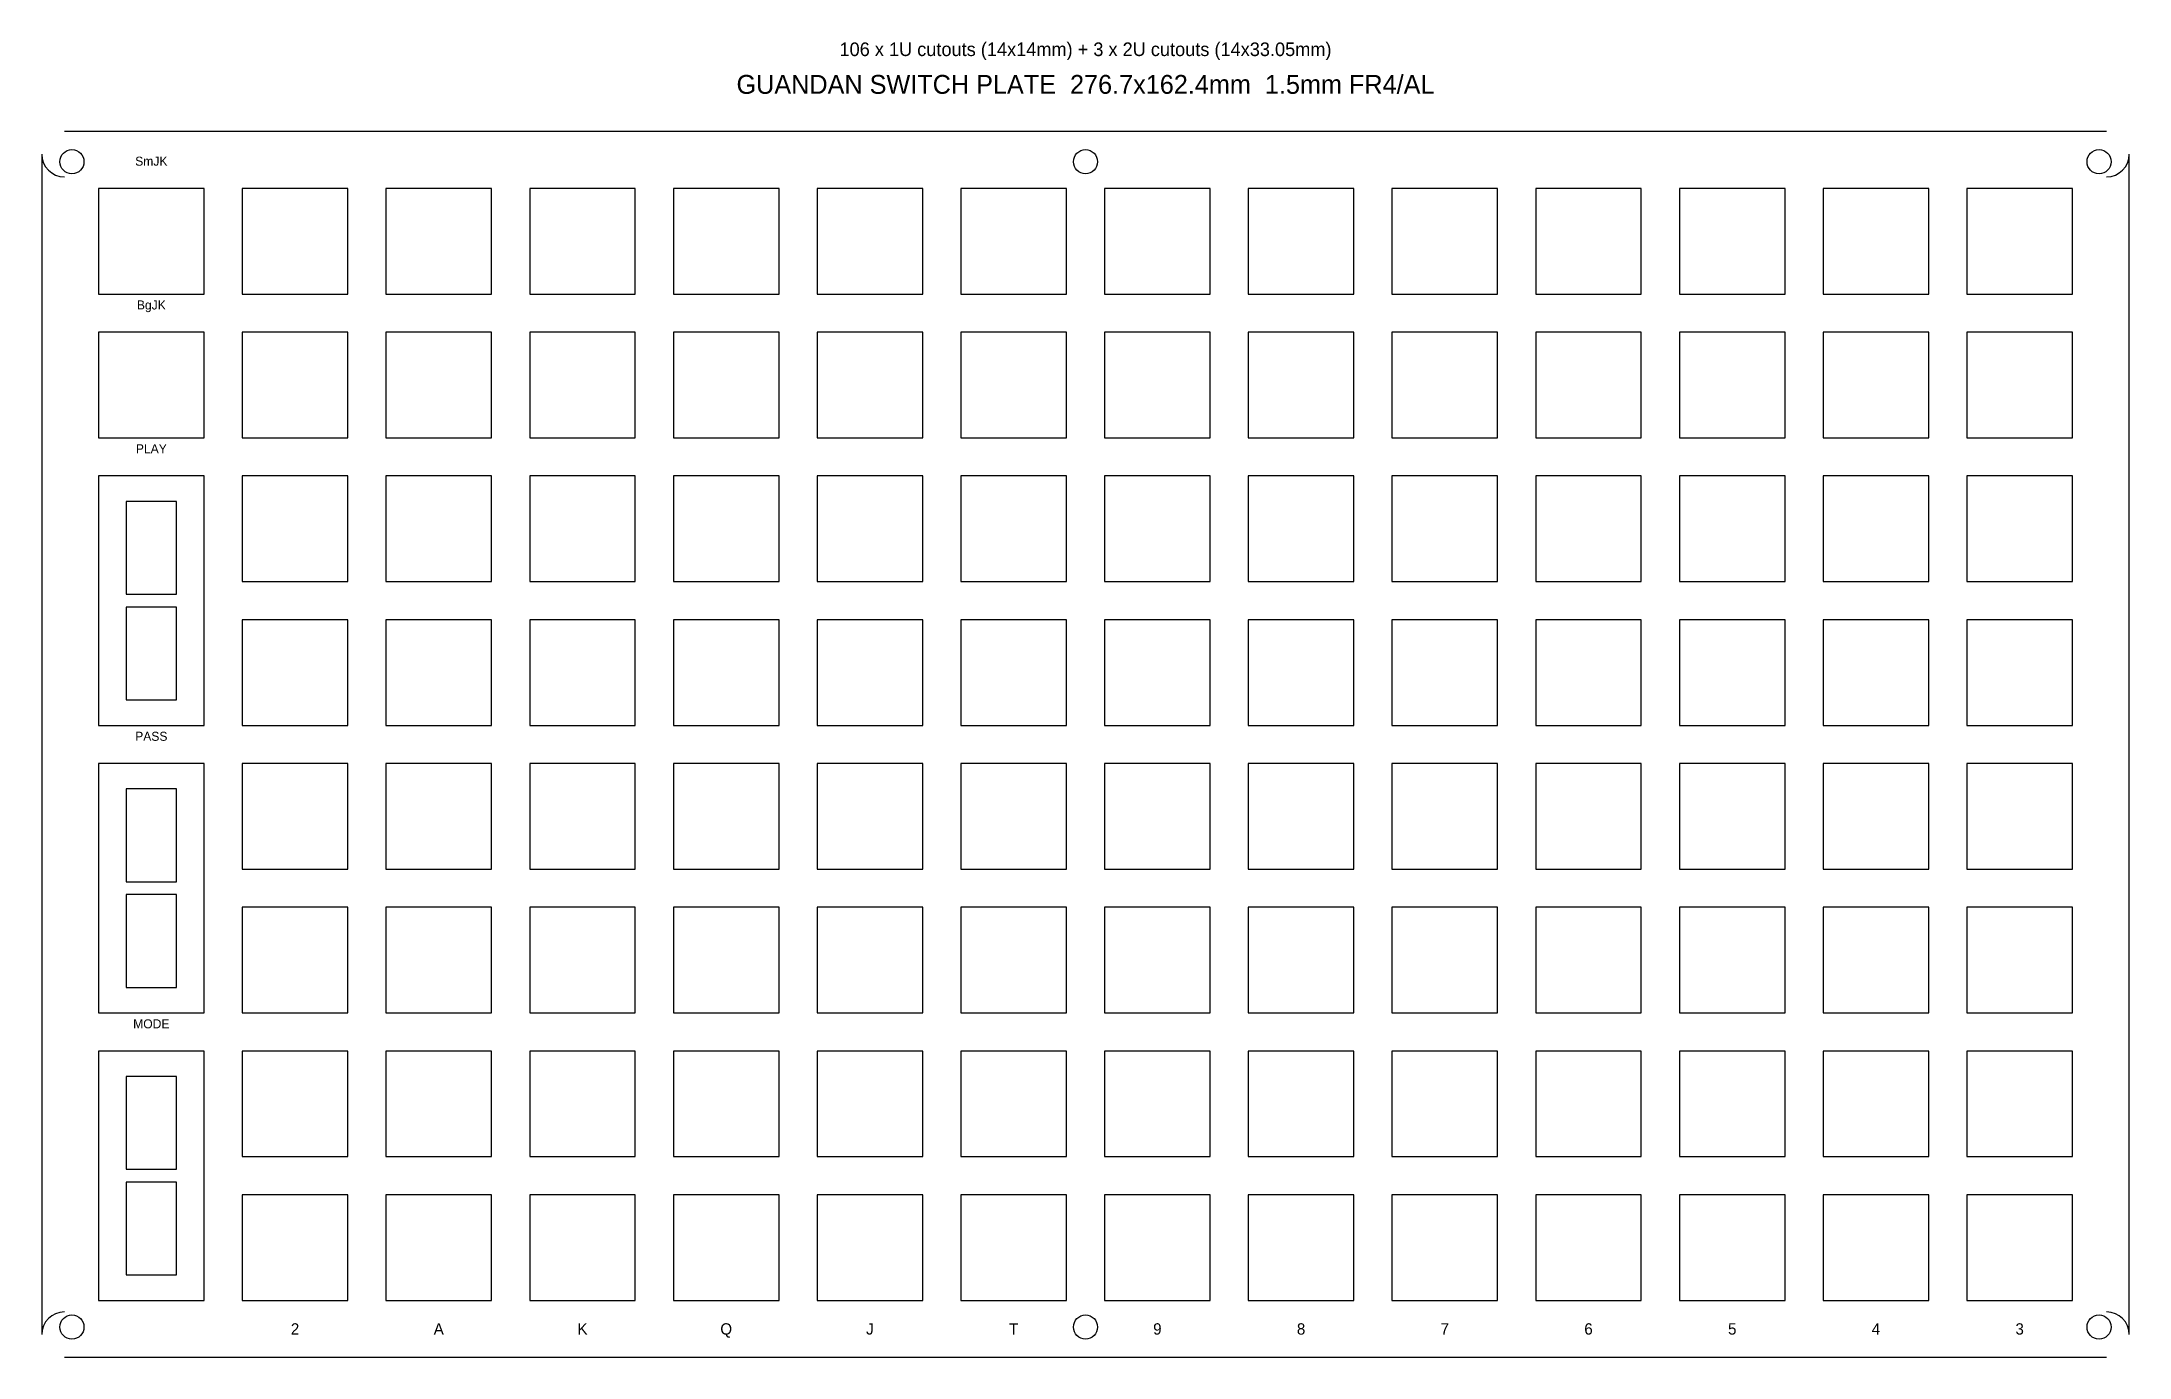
# Model space of a CAD drawing. Header units: millimetres. Extents: x 0 to 277, y 0 to 174.
import ezdxf
from ezdxf.enums import TextEntityAlignment as Align

# ---------------------------------------------------------------- set-up
doc = ezdxf.new("R2010")
doc.units = ezdxf.units.MM
doc.layers.add('Cmts_User', color=5, linetype='CONTINUOUS')
doc.layers.add('Edge_Cuts', color=7, linetype='CONTINUOUS')

msp = doc.modelspace()

# ---------------------------------------------------------------- linework, layer by layer
at = {"layer": 'Edge_Cuts'}
for p, q in [((273.7, 162.4), (3, 162.4)), ((0, 159.4), (0, 3)), ((276.7, 3), (276.7, 159.4)), ((21.525, 154.875), (7.525, 154.875)), ((7.525, 154.875), (7.525, 140.875)), ((21.525, 140.875), (21.525, 154.875)), ((40.575, 154.875), (26.575, 154.875)), ((26.575, 154.875), (26.575, 140.875)), ((40.575, 140.875), (40.575, 154.875)), ((59.625, 154.875), (45.625, 154.875)), ((45.625, 154.875), (45.625, 140.875)), ((59.625, 140.875), (59.625, 154.875)), ((78.675, 154.875), (64.675, 154.875)), ((64.675, 154.875), (64.675, 140.875)), ((78.675, 140.875), (78.675, 154.875)), ((97.725, 154.875), (83.725, 154.875)), ((83.725, 154.875), (83.725, 140.875)), ((97.725, 140.875), (97.725, 154.875)), ((116.775, 154.875), (102.775, 154.875)), ((102.775, 154.875), (102.775, 140.875)), ((116.775, 140.875), (116.775, 154.875)), ((135.825, 154.875), (121.825, 154.875)), ((121.825, 154.875), (121.825, 140.875)), ((135.825, 140.875), (135.825, 154.875)), ((154.875, 154.875), (140.875, 154.875)), ((140.875, 154.875), (140.875, 140.875)), ((154.875, 140.875), (154.875, 154.875)), ((173.925, 154.875), (159.925, 154.875)), ((159.925, 154.875), (159.925, 140.875)), ((173.925, 140.875), (173.925, 154.875)), ((192.975, 154.875), (178.975, 154.875)), ((178.975, 154.875), (178.975, 140.875)), ((192.975, 140.875), (192.975, 154.875)), ((212.025, 154.875), (198.025, 154.875)), ((198.025, 154.875), (198.025, 140.875)), ((212.025, 140.875), (212.025, 154.875)), ((231.075, 154.875), (217.075, 154.875)), ((217.075, 154.875), (217.075, 140.875)), ((231.075, 140.875), (231.075, 154.875)), ((250.125, 154.875), (236.125, 154.875)), ((236.125, 154.875), (236.125, 140.875)), ((250.125, 140.875), (250.125, 154.875)), ((269.175, 154.875), (255.175, 154.875)), ((255.175, 154.875), (255.175, 140.875)), ((269.175, 140.875), (269.175, 154.875)), ((7.525, 140.875), (21.525, 140.875)), ((26.575, 140.875), (40.575, 140.875)), ((45.625, 140.875), (59.625, 140.875)), ((64.675, 140.875), (78.675, 140.875)), ((83.725, 140.875), (97.725, 140.875)), ((102.775, 140.875), (116.775, 140.875)), ((121.825, 140.875), (135.825, 140.875)), ((140.875, 140.875), (154.875, 140.875)), ((159.925, 140.875), (173.925, 140.875)), ((178.975, 140.875), (192.975, 140.875)), ((198.025, 140.875), (212.025, 140.875)), ((217.075, 140.875), (231.075, 140.875)), ((236.125, 140.875), (250.125, 140.875)), ((255.175, 140.875), (269.175, 140.875)), ((21.525, 135.825), (7.525, 135.825)), ((7.525, 135.825), (7.525, 121.825)), ((21.525, 121.825), (21.525, 135.825)), ((40.575, 135.825), (26.575, 135.825)), ((26.575, 135.825), (26.575, 121.825)), ((40.575, 121.825), (40.575, 135.825)), ((59.625, 135.825), (45.625, 135.825)), ((45.625, 135.825), (45.625, 121.825)), ((59.625, 121.825), (59.625, 135.825)), ((78.675, 135.825), (64.675, 135.825)), ((64.675, 135.825), (64.675, 121.825)), ((78.675, 121.825), (78.675, 135.825)), ((97.725, 135.825), (83.725, 135.825)), ((83.725, 135.825), (83.725, 121.825)), ((97.725, 121.825), (97.725, 135.825)), ((116.775, 135.825), (102.775, 135.825)), ((102.775, 135.825), (102.775, 121.825)), ((116.775, 121.825), (116.775, 135.825)), ((135.825, 135.825), (121.825, 135.825)), ((121.825, 135.825), (121.825, 121.825)), ((135.825, 121.825), (135.825, 135.825)), ((154.875, 135.825), (140.875, 135.825)), ((140.875, 135.825), (140.875, 121.825)), ((154.875, 121.825), (154.875, 135.825)), ((173.925, 135.825), (159.925, 135.825)), ((159.925, 135.825), (159.925, 121.825)), ((173.925, 121.825), (173.925, 135.825)), ((192.975, 135.825), (178.975, 135.825)), ((178.975, 135.825), (178.975, 121.825)), ((192.975, 121.825), (192.975, 135.825)), ((212.025, 135.825), (198.025, 135.825)), ((198.025, 135.825), (198.025, 121.825)), ((212.025, 121.825), (212.025, 135.825)), ((231.075, 135.825), (217.075, 135.825)), ((217.075, 135.825), (217.075, 121.825)), ((231.075, 121.825), (231.075, 135.825)), ((250.125, 135.825), (236.125, 135.825)), ((236.125, 135.825), (236.125, 121.825)), ((250.125, 121.825), (250.125, 135.825)), ((269.175, 135.825), (255.175, 135.825)), ((255.175, 135.825), (255.175, 121.825)), ((269.175, 121.825), (269.175, 135.825)), ((7.525, 121.825), (21.525, 121.825)), ((26.575, 121.825), (40.575, 121.825)), ((45.625, 121.825), (59.625, 121.825)), ((64.675, 121.825), (78.675, 121.825)), ((83.725, 121.825), (97.725, 121.825)), ((102.775, 121.825), (116.775, 121.825)), ((121.825, 121.825), (135.825, 121.825)), ((140.875, 121.825), (154.875, 121.825)), ((159.925, 121.825), (173.925, 121.825)), ((178.975, 121.825), (192.975, 121.825)), ((198.025, 121.825), (212.025, 121.825)), ((217.075, 121.825), (231.075, 121.825)), ((236.125, 121.825), (250.125, 121.825)), ((255.175, 121.825), (269.175, 121.825)), ((21.525, 116.775), (7.525, 116.775)), ((7.525, 116.775), (7.525, 83.725)), ((21.525, 83.725), (21.525, 116.775)), ((40.575, 116.775), (26.575, 116.775)), ((26.575, 116.775), (26.575, 102.775)), ((40.575, 102.775), (40.575, 116.775)), ((59.625, 116.775), (45.625, 116.775)), ((45.625, 116.775), (45.625, 102.775)), ((59.625, 102.775), (59.625, 116.775)), ((78.675, 116.775), (64.675, 116.775)), ((64.675, 116.775), (64.675, 102.775)), ((78.675, 102.775), (78.675, 116.775)), ((97.725, 116.775), (83.725, 116.775)), ((83.725, 116.775), (83.725, 102.775)), ((97.725, 102.775), (97.725, 116.775)), ((116.775, 116.775), (102.775, 116.775)), ((102.775, 116.775), (102.775, 102.775)), ((116.775, 102.775), (116.775, 116.775)), ((135.825, 116.775), (121.825, 116.775)), ((121.825, 116.775), (121.825, 102.775)), ((135.825, 102.775), (135.825, 116.775)), ((154.875, 116.775), (140.875, 116.775)), ((140.875, 116.775), (140.875, 102.775)), ((154.875, 102.775), (154.875, 116.775)), ((173.925, 116.775), (159.925, 116.775)), ((159.925, 116.775), (159.925, 102.775)), ((173.925, 102.775), (173.925, 116.775)), ((192.975, 116.775), (178.975, 116.775)), ((178.975, 116.775), (178.975, 102.775)), ((192.975, 102.775), (192.975, 116.775)), ((212.025, 116.775), (198.025, 116.775)), ((198.025, 116.775), (198.025, 102.775)), ((212.025, 102.775), (212.025, 116.775)), ((231.075, 116.775), (217.075, 116.775)), ((217.075, 116.775), (217.075, 102.775)), ((231.075, 102.775), (231.075, 116.775)), ((250.125, 116.775), (236.125, 116.775)), ((236.125, 116.775), (236.125, 102.775)), ((250.125, 102.775), (250.125, 116.775)), ((269.175, 116.775), (255.175, 116.775)), ((255.175, 116.775), (255.175, 102.775)), ((269.175, 102.775), (269.175, 116.775)), ((17.85, 113.4), (11.2, 113.4)), ((11.2, 113.4), (11.2, 101.1)), ((17.85, 101.1), (17.85, 113.4)), ((26.575, 102.775), (40.575, 102.775)), ((45.625, 102.775), (59.625, 102.775)), ((64.675, 102.775), (78.675, 102.775)), ((83.725, 102.775), (97.725, 102.775)), ((102.775, 102.775), (116.775, 102.775)), ((121.825, 102.775), (135.825, 102.775)), ((140.875, 102.775), (154.875, 102.775)), ((159.925, 102.775), (173.925, 102.775)), ((178.975, 102.775), (192.975, 102.775)), ((198.025, 102.775), (212.025, 102.775)), ((217.075, 102.775), (231.075, 102.775)), ((236.125, 102.775), (250.125, 102.775)), ((255.175, 102.775), (269.175, 102.775)), ((11.2, 101.1), (17.85, 101.1)), ((17.85, 99.4), (11.2, 99.4)), ((11.2, 99.4), (11.2, 87.1)), ((17.85, 87.1), (17.85, 99.4)), ((40.575, 97.725), (26.575, 97.725)), ((26.575, 97.725), (26.575, 83.725)), ((40.575, 83.725), (40.575, 97.725)), ((59.625, 97.725), (45.625, 97.725)), ((45.625, 97.725), (45.625, 83.725)), ((59.625, 83.725), (59.625, 97.725)), ((78.675, 97.725), (64.675, 97.725)), ((64.675, 97.725), (64.675, 83.725)), ((78.675, 83.725), (78.675, 97.725)), ((97.725, 97.725), (83.725, 97.725)), ((83.725, 97.725), (83.725, 83.725)), ((97.725, 83.725), (97.725, 97.725)), ((116.775, 97.725), (102.775, 97.725)), ((102.775, 97.725), (102.775, 83.725)), ((116.775, 83.725), (116.775, 97.725)), ((135.825, 97.725), (121.825, 97.725)), ((121.825, 97.725), (121.825, 83.725)), ((135.825, 83.725), (135.825, 97.725)), ((154.875, 97.725), (140.875, 97.725)), ((140.875, 97.725), (140.875, 83.725)), ((154.875, 83.725), (154.875, 97.725)), ((173.925, 97.725), (159.925, 97.725)), ((159.925, 97.725), (159.925, 83.725)), ((173.925, 83.725), (173.925, 97.725)), ((192.975, 97.725), (178.975, 97.725)), ((178.975, 97.725), (178.975, 83.725)), ((192.975, 83.725), (192.975, 97.725)), ((212.025, 97.725), (198.025, 97.725)), ((198.025, 97.725), (198.025, 83.725)), ((212.025, 83.725), (212.025, 97.725)), ((231.075, 97.725), (217.075, 97.725)), ((217.075, 97.725), (217.075, 83.725)), ((231.075, 83.725), (231.075, 97.725)), ((250.125, 97.725), (236.125, 97.725)), ((236.125, 97.725), (236.125, 83.725)), ((250.125, 83.725), (250.125, 97.725)), ((269.175, 97.725), (255.175, 97.725)), ((255.175, 97.725), (255.175, 83.725)), ((269.175, 83.725), (269.175, 97.725)), ((11.2, 87.1), (17.85, 87.1)), ((7.525, 83.725), (21.525, 83.725)), ((26.575, 83.725), (40.575, 83.725)), ((45.625, 83.725), (59.625, 83.725)), ((64.675, 83.725), (78.675, 83.725)), ((83.725, 83.725), (97.725, 83.725)), ((102.775, 83.725), (116.775, 83.725)), ((121.825, 83.725), (135.825, 83.725)), ((140.875, 83.725), (154.875, 83.725)), ((159.925, 83.725), (173.925, 83.725)), ((178.975, 83.725), (192.975, 83.725)), ((198.025, 83.725), (212.025, 83.725)), ((217.075, 83.725), (231.075, 83.725)), ((236.125, 83.725), (250.125, 83.725)), ((255.175, 83.725), (269.175, 83.725)), ((21.525, 78.675), (7.525, 78.675)), ((7.525, 78.675), (7.525, 45.625)), ((21.525, 45.625), (21.525, 78.675)), ((40.575, 78.675), (26.575, 78.675)), ((26.575, 78.675), (26.575, 64.675)), ((40.575, 64.675), (40.575, 78.675)), ((59.625, 78.675), (45.625, 78.675)), ((45.625, 78.675), (45.625, 64.675)), ((59.625, 64.675), (59.625, 78.675)), ((78.675, 78.675), (64.675, 78.675)), ((64.675, 78.675), (64.675, 64.675)), ((78.675, 64.675), (78.675, 78.675)), ((97.725, 78.675), (83.725, 78.675)), ((83.725, 78.675), (83.725, 64.675)), ((97.725, 64.675), (97.725, 78.675)), ((116.775, 78.675), (102.775, 78.675)), ((102.775, 78.675), (102.775, 64.675)), ((116.775, 64.675), (116.775, 78.675)), ((135.825, 78.675), (121.825, 78.675)), ((121.825, 78.675), (121.825, 64.675)), ((135.825, 64.675), (135.825, 78.675)), ((154.875, 78.675), (140.875, 78.675)), ((140.875, 78.675), (140.875, 64.675)), ((154.875, 64.675), (154.875, 78.675)), ((173.925, 78.675), (159.925, 78.675)), ((159.925, 78.675), (159.925, 64.675)), ((173.925, 64.675), (173.925, 78.675)), ((192.975, 78.675), (178.975, 78.675)), ((178.975, 78.675), (178.975, 64.675)), ((192.975, 64.675), (192.975, 78.675)), ((212.025, 78.675), (198.025, 78.675)), ((198.025, 78.675), (198.025, 64.675)), ((212.025, 64.675), (212.025, 78.675)), ((231.075, 78.675), (217.075, 78.675)), ((217.075, 78.675), (217.075, 64.675)), ((231.075, 64.675), (231.075, 78.675)), ((250.125, 78.675), (236.125, 78.675)), ((236.125, 78.675), (236.125, 64.675)), ((250.125, 64.675), (250.125, 78.675)), ((269.175, 78.675), (255.175, 78.675)), ((255.175, 78.675), (255.175, 64.675)), ((269.175, 64.675), (269.175, 78.675)), ((17.85, 75.3), (11.2, 75.3)), ((11.2, 75.3), (11.2, 63)), ((17.85, 63), (17.85, 75.3)), ((26.575, 64.675), (40.575, 64.675)), ((45.625, 64.675), (59.625, 64.675)), ((64.675, 64.675), (78.675, 64.675)), ((83.725, 64.675), (97.725, 64.675)), ((102.775, 64.675), (116.775, 64.675)), ((121.825, 64.675), (135.825, 64.675)), ((140.875, 64.675), (154.875, 64.675)), ((159.925, 64.675), (173.925, 64.675)), ((178.975, 64.675), (192.975, 64.675)), ((198.025, 64.675), (212.025, 64.675)), ((217.075, 64.675), (231.075, 64.675)), ((236.125, 64.675), (250.125, 64.675)), ((255.175, 64.675), (269.175, 64.675)), ((11.2, 63), (17.85, 63)), ((17.85, 61.3), (11.2, 61.3)), ((11.2, 61.3), (11.2, 49)), ((17.85, 49), (17.85, 61.3)), ((40.575, 59.625), (26.575, 59.625)), ((26.575, 59.625), (26.575, 45.625)), ((40.575, 45.625), (40.575, 59.625)), ((59.625, 59.625), (45.625, 59.625)), ((45.625, 59.625), (45.625, 45.625)), ((59.625, 45.625), (59.625, 59.625)), ((78.675, 59.625), (64.675, 59.625)), ((64.675, 59.625), (64.675, 45.625)), ((78.675, 45.625), (78.675, 59.625)), ((97.725, 59.625), (83.725, 59.625)), ((83.725, 59.625), (83.725, 45.625)), ((97.725, 45.625), (97.725, 59.625)), ((116.775, 59.625), (102.775, 59.625)), ((102.775, 59.625), (102.775, 45.625)), ((116.775, 45.625), (116.775, 59.625)), ((135.825, 59.625), (121.825, 59.625)), ((121.825, 59.625), (121.825, 45.625)), ((135.825, 45.625), (135.825, 59.625)), ((154.875, 59.625), (140.875, 59.625)), ((140.875, 59.625), (140.875, 45.625)), ((154.875, 45.625), (154.875, 59.625)), ((173.925, 59.625), (159.925, 59.625)), ((159.925, 59.625), (159.925, 45.625)), ((173.925, 45.625), (173.925, 59.625)), ((192.975, 59.625), (178.975, 59.625)), ((178.975, 59.625), (178.975, 45.625)), ((192.975, 45.625), (192.975, 59.625)), ((212.025, 59.625), (198.025, 59.625)), ((198.025, 59.625), (198.025, 45.625)), ((212.025, 45.625), (212.025, 59.625)), ((231.075, 59.625), (217.075, 59.625)), ((217.075, 59.625), (217.075, 45.625)), ((231.075, 45.625), (231.075, 59.625)), ((250.125, 59.625), (236.125, 59.625)), ((236.125, 59.625), (236.125, 45.625)), ((250.125, 45.625), (250.125, 59.625)), ((269.175, 59.625), (255.175, 59.625)), ((255.175, 59.625), (255.175, 45.625)), ((269.175, 45.625), (269.175, 59.625)), ((11.2, 49), (17.85, 49)), ((7.525, 45.625), (21.525, 45.625)), ((26.575, 45.625), (40.575, 45.625)), ((45.625, 45.625), (59.625, 45.625)), ((64.675, 45.625), (78.675, 45.625)), ((83.725, 45.625), (97.725, 45.625)), ((102.775, 45.625), (116.775, 45.625)), ((121.825, 45.625), (135.825, 45.625)), ((140.875, 45.625), (154.875, 45.625)), ((159.925, 45.625), (173.925, 45.625)), ((178.975, 45.625), (192.975, 45.625)), ((198.025, 45.625), (212.025, 45.625)), ((217.075, 45.625), (231.075, 45.625)), ((236.125, 45.625), (250.125, 45.625)), ((255.175, 45.625), (269.175, 45.625)), ((21.525, 40.575), (7.525, 40.575)), ((7.525, 40.575), (7.525, 7.525)), ((21.525, 7.525), (21.525, 40.575)), ((40.575, 40.575), (26.575, 40.575)), ((26.575, 40.575), (26.575, 26.575)), ((40.575, 26.575), (40.575, 40.575)), ((59.625, 40.575), (45.625, 40.575)), ((45.625, 40.575), (45.625, 26.575)), ((59.625, 26.575), (59.625, 40.575)), ((78.675, 40.575), (64.675, 40.575)), ((64.675, 40.575), (64.675, 26.575)), ((78.675, 26.575), (78.675, 40.575)), ((97.725, 40.575), (83.725, 40.575)), ((83.725, 40.575), (83.725, 26.575)), ((97.725, 26.575), (97.725, 40.575)), ((116.775, 40.575), (102.775, 40.575)), ((102.775, 40.575), (102.775, 26.575)), ((116.775, 26.575), (116.775, 40.575)), ((135.825, 40.575), (121.825, 40.575)), ((121.825, 40.575), (121.825, 26.575)), ((135.825, 26.575), (135.825, 40.575)), ((154.875, 40.575), (140.875, 40.575)), ((140.875, 40.575), (140.875, 26.575)), ((154.875, 26.575), (154.875, 40.575)), ((173.925, 40.575), (159.925, 40.575)), ((159.925, 40.575), (159.925, 26.575)), ((173.925, 26.575), (173.925, 40.575)), ((192.975, 40.575), (178.975, 40.575)), ((178.975, 40.575), (178.975, 26.575)), ((192.975, 26.575), (192.975, 40.575)), ((212.025, 40.575), (198.025, 40.575)), ((198.025, 40.575), (198.025, 26.575)), ((212.025, 26.575), (212.025, 40.575)), ((231.075, 40.575), (217.075, 40.575)), ((217.075, 40.575), (217.075, 26.575)), ((231.075, 26.575), (231.075, 40.575)), ((250.125, 40.575), (236.125, 40.575)), ((236.125, 40.575), (236.125, 26.575)), ((250.125, 26.575), (250.125, 40.575)), ((269.175, 40.575), (255.175, 40.575)), ((255.175, 40.575), (255.175, 26.575)), ((269.175, 26.575), (269.175, 40.575)), ((17.85, 37.2), (11.2, 37.2)), ((11.2, 37.2), (11.2, 24.9)), ((17.85, 24.9), (17.85, 37.2)), ((26.575, 26.575), (40.575, 26.575)), ((45.625, 26.575), (59.625, 26.575)), ((64.675, 26.575), (78.675, 26.575)), ((83.725, 26.575), (97.725, 26.575)), ((102.775, 26.575), (116.775, 26.575)), ((121.825, 26.575), (135.825, 26.575)), ((140.875, 26.575), (154.875, 26.575)), ((159.925, 26.575), (173.925, 26.575)), ((178.975, 26.575), (192.975, 26.575)), ((198.025, 26.575), (212.025, 26.575)), ((217.075, 26.575), (231.075, 26.575)), ((236.125, 26.575), (250.125, 26.575)), ((255.175, 26.575), (269.175, 26.575)), ((11.2, 24.9), (17.85, 24.9)), ((17.85, 23.2), (11.2, 23.2)), ((11.2, 23.2), (11.2, 10.9)), ((17.85, 10.9), (17.85, 23.2)), ((40.575, 21.525), (26.575, 21.525)), ((26.575, 21.525), (26.575, 7.525)), ((40.575, 7.525), (40.575, 21.525)), ((59.625, 21.525), (45.625, 21.525)), ((45.625, 21.525), (45.625, 7.525)), ((59.625, 7.525), (59.625, 21.525)), ((78.675, 21.525), (64.675, 21.525)), ((64.675, 21.525), (64.675, 7.525)), ((78.675, 7.525), (78.675, 21.525)), ((97.725, 21.525), (83.725, 21.525)), ((83.725, 21.525), (83.725, 7.525)), ((97.725, 7.525), (97.725, 21.525)), ((116.775, 21.525), (102.775, 21.525)), ((102.775, 21.525), (102.775, 7.525)), ((116.775, 7.525), (116.775, 21.525)), ((135.825, 21.525), (121.825, 21.525)), ((121.825, 21.525), (121.825, 7.525)), ((135.825, 7.525), (135.825, 21.525)), ((154.875, 21.525), (140.875, 21.525)), ((140.875, 21.525), (140.875, 7.525)), ((154.875, 7.525), (154.875, 21.525)), ((173.925, 21.525), (159.925, 21.525)), ((159.925, 21.525), (159.925, 7.525)), ((173.925, 7.525), (173.925, 21.525)), ((192.975, 21.525), (178.975, 21.525)), ((178.975, 21.525), (178.975, 7.525)), ((192.975, 7.525), (192.975, 21.525)), ((212.025, 21.525), (198.025, 21.525)), ((198.025, 21.525), (198.025, 7.525)), ((212.025, 7.525), (212.025, 21.525)), ((231.075, 21.525), (217.075, 21.525)), ((217.075, 21.525), (217.075, 7.525)), ((231.075, 7.525), (231.075, 21.525)), ((250.125, 21.525), (236.125, 21.525)), ((236.125, 21.525), (236.125, 7.525)), ((250.125, 7.525), (250.125, 21.525)), ((269.175, 21.525), (255.175, 21.525)), ((255.175, 21.525), (255.175, 7.525)), ((269.175, 7.525), (269.175, 21.525)), ((11.2, 10.9), (17.85, 10.9)), ((7.525, 7.525), (21.525, 7.525)), ((26.575, 7.525), (40.575, 7.525)), ((45.625, 7.525), (59.625, 7.525)), ((64.675, 7.525), (78.675, 7.525)), ((83.725, 7.525), (97.725, 7.525)), ((102.775, 7.525), (116.775, 7.525)), ((121.825, 7.525), (135.825, 7.525)), ((140.875, 7.525), (154.875, 7.525)), ((159.925, 7.525), (173.925, 7.525)), ((178.975, 7.525), (192.975, 7.525)), ((198.025, 7.525), (212.025, 7.525)), ((217.075, 7.525), (231.075, 7.525)), ((236.125, 7.525), (250.125, 7.525)), ((255.175, 7.525), (269.175, 7.525)), ((3, 0), (273.7, 0))]:
    msp.add_line(p, q, dxfattribs=at)
for centre in [(4, 158.4), (138.35, 158.4), (272.7, 158.4), (4, 4), (138.35, 4), (272.7, 4)]:
    msp.add_circle(centre, 1.6, dxfattribs=at)
for centre, start, end in [((3, 159.4), 180, 270), ((273.7, 159.4), 270, 360), ((3, 3), 90, 180), ((273.7, 3), 0, 90)]:
    msp.add_arc(centre, 3, start, end, dxfattribs=at)

# ---------------------------------------------------------------- texts
at = {"layer": 'Cmts_User'}
for s, height, p in [('106 x 1U cutouts (14x14mm) + 3 x 2U cutouts (14x33.05mm)', 1.8, (138.35, 172.4)), ('GUANDAN SWITCH PLATE  276.7x162.4mm  1.5mm FR4/AL', 2.5, (138.35, 167.4)), ('SmJK', 1.2, (14.525, 157.875)), ('BgJK', 1.2, (14.525, 138.825)), ('PLAY', 1.2, (14.525, 119.775)), ('PASS', 1.2, (14.525, 81.675)), ('MODE', 1.2, (14.525, 43.575)), ('2', 1.5, (33.575, 3)), ('A', 1.5, (52.625, 3)), ('K', 1.5, (71.675, 3)), ('Q', 1.5, (90.725, 3)), ('J', 1.5, (109.775, 3)), ('T', 1.5, (128.825, 3)), ('9', 1.5, (147.875, 3)), ('8', 1.5, (166.925, 3)), ('7', 1.5, (185.975, 3)), ('6', 1.5, (205.025, 3)), ('5', 1.5, (224.075, 3)), ('4', 1.5, (243.125, 3)), ('3', 1.5, (262.175, 3))]:
    msp.add_text(s, height=height, dxfattribs=at).set_placement(p, align=Align.CENTER)

doc.saveas('drawing.dxf')
